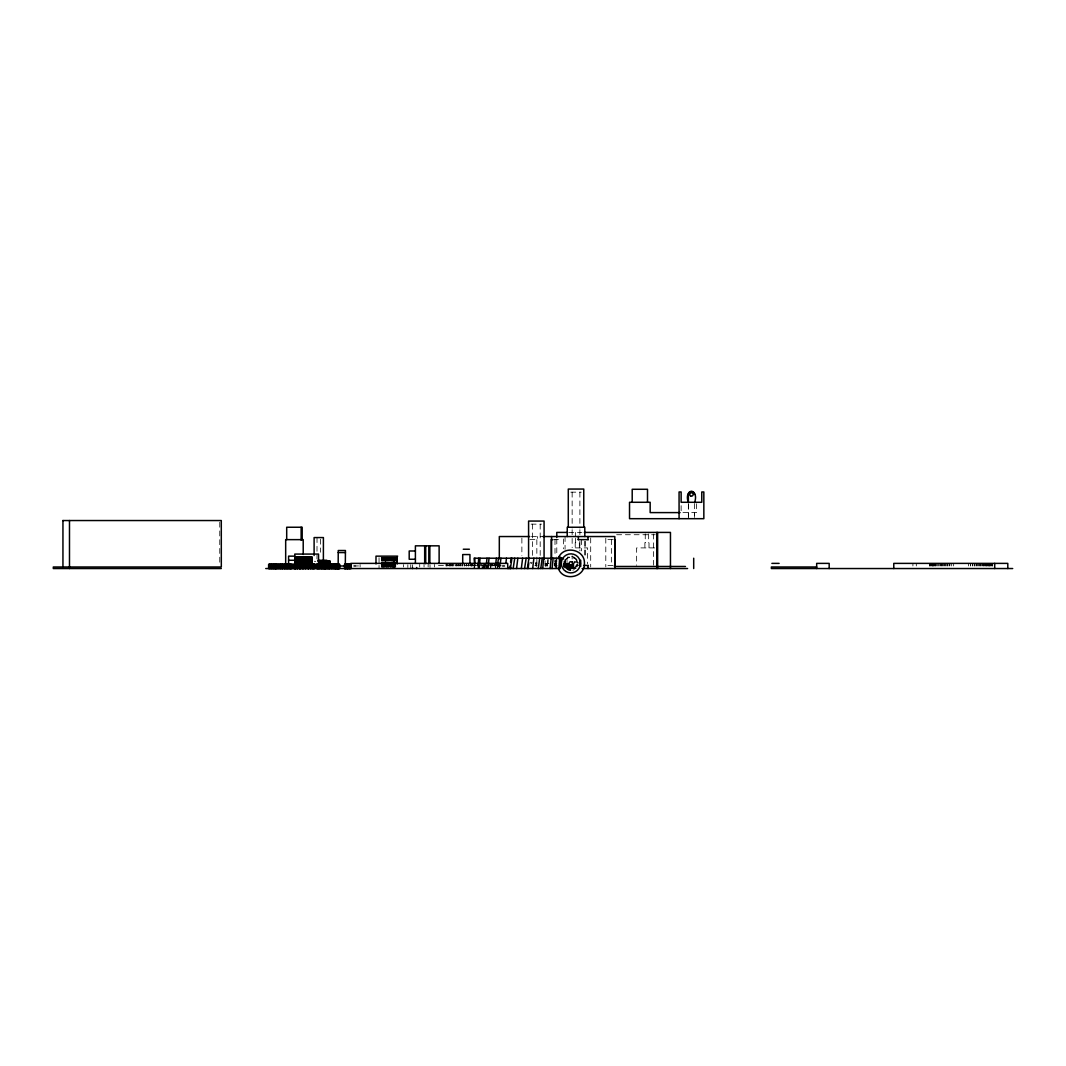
<?xml version="1.0" encoding="UTF-8"?>
<svg xmlns="http://www.w3.org/2000/svg" width="1066" height="1066" viewBox="0 0 1066 1066"><rect width="100%" height="100%" fill="white"/><g stroke="black" fill="none" stroke-linecap="round" stroke-linejoin="round"><path stroke-width="0.75" stroke-dasharray="5 3.75" d="M564.207 560.796L564.367 568.538L564.407 560.796M563.807 568.538L564.021 560.796M474.583 568.538L474.69 564.66M555.386 560.796L555.226 565.953L555.066 560.796M483.218 568.538L483.338 564.66M484.657 568.538L484.83 564.66M478.021 568.538L478.274 564.66M487.722 568.538L487.988 564.66L488.455 568.538M479.274 568.538L479.553 564.66M548.044 563.381L548.35 559.503M490.493 568.538L490.8 564.66M495.317 568.538L495.69 564.66M485.909 568.538L486.309 564.66M499.155 568.538L499.554 564.66M487.882 568.538L488.308 564.66M564.034 561.542L563.954 568.538M497.062 568.538L497.582 564.66M499.554 568.538L500.087 564.66M565.406 560.023C562.368 584.821 592.563 555.479 567.658 557.811M576.999 566.912C580.757 561.049 573.202 553.494 567.339 557.251M566.326 558.824L567.525 557.904M572.709 570.217L574.414 569.51M570.803 492.159L581.236 492.159M531.121 524.152L541.541 524.152M568.738 532.414L581.916 532.414M616.641 534.732L655.23 534.732M531.454 536.544L542.887 536.544M529.869 539.636L537.397 539.636L537.397 536.544M554.213 539.636L558.451 539.636M607.9 539.636L613.137 539.636M575.493 547.897L587.539 547.897L587.539 563.767M654.671 547.897L636.642 547.897L636.642 565.366M314.377 561.316L315.749 561.316M577.612 561.329L574.521 561.329L574.521 565.433L578.678 565.446M529.869 562.342L532.187 562.342M535.478 562.342L537.064 562.342M574.081 562.342L578.158 562.342M530.841 563.381L531.814 563.381M535.612 563.381L537.037 563.381M545.086 563.381L549.03 563.381M556.878 563.381L554.36 563.381L554.36 565.953M438.459 565.446L501.06 565.446M534.852 565.446L537.064 565.446M554.213 565.446L557.185 565.446M607.9 565.446L613.07 565.446M356.737 565.953L358.549 565.953M501.02 565.953L499.954 565.953L500.087 563.381M566.299 568.538L576.173 568.538M570.87 570.457L567.339 569.51M565.873 568.378L564.034 565.207L563.727 560.796M497.236 564.66L497.755 568.538M499.288 564.66L499.688 568.538M486.043 564.66L486.442 568.538M495.437 564.66L495.81 568.538M547.311 559.503L547.631 563.381M490.6 564.66L490.906 568.538M479.367 564.66L479.647 568.538M487.815 564.66L488.068 568.538M478.101 564.66L478.354 568.538M484.71 564.66L484.897 568.538M555.159 563.381L555.319 568.538M483.258 564.66L483.378 568.538M474.61 564.66L474.73 568.538M694.539 512.599L694.552 515.598M992.659 563.381L992.659 565.953M992.393 563.381L992.393 565.953M991.953 563.381L991.953 565.953M991.393 563.381L991.393 565.953M990.66 563.381L990.66 565.953M990.061 563.381L990.061 565.953M989.794 563.381L989.874 565.953M989.554 563.381L989.554 565.953M989.101 563.381L989.101 565.953M988.782 563.381L988.782 565.953M988.502 563.381L988.502 565.953M986.916 563.381L986.916 565.953M986.37 563.381L986.37 565.953M985.983 563.381L985.983 565.953M985.917 563.381L985.917 565.953M984.971 563.381L984.971 565.953M984.811 563.381L984.811 565.953M983.585 563.381L983.585 565.953M983.465 563.381L983.465 565.953M982.572 563.381L982.572 565.953M981.839 563.381L981.839 565.953M980.813 563.381L980.813 565.953M980.12 563.381L980.12 565.953M979.281 563.381L979.281 565.953M978.308 563.381L978.308 565.953M977.655 563.381L977.655 565.953M976.416 563.381L976.416 565.953M975.95 563.381L975.95 565.953M974.444 563.381L974.444 565.953M974.164 563.381L974.164 565.953M968.461 563.381L968.461 565.953M953.657 563.381L953.657 565.953M951.658 563.381L951.698 565.953M947.954 563.381L947.954 565.953M947.674 563.381L947.674 565.953M946.168 563.381L946.168 565.953M945.702 563.381L945.702 565.953M944.463 563.381L944.463 565.953M943.81 563.381L943.81 565.953M942.837 563.381L942.837 565.953M941.998 563.381L941.998 565.953M941.305 563.381L941.305 565.953M940.265 563.381L940.265 565.953M939.866 563.381L939.866 565.953M938.653 563.381L938.52 565.953M937.307 563.381L937.307 565.953M936.188 563.381L936.188 565.953M935.748 563.381L935.748 565.953M935.202 563.381L935.202 565.953M933.616 563.381L933.616 565.953M933.323 563.381L933.323 565.953M933.017 563.381L933.017 565.953M932.563 563.381L932.563 565.953M932.324 563.381L932.244 565.953M932.057 563.381L932.057 565.953M931.444 563.381L931.444 565.953M930.738 563.381L930.738 565.953M930.138 563.381L930.138 565.953M929.739 563.381L929.739 565.953M929.339 563.381L929.445 565.953M916.307 563.381L916.307 565.953M912.909 563.381L912.909 565.953M696.618 503.752L696.618 512.599L681.134 512.599L681.134 503.752M694.552 503.752L694.552 518.689M688.383 504.338L688.383 517.17M688.356 503.752L688.356 518.689M653.458 534.053L653.458 565.246M649.007 547.897L649.021 542.727L644.89 542.727L644.89 547.897M648.648 533.879L648.648 542.727M645.25 533.879L645.25 542.727M611.364 539.636L611.364 565.446M605.794 538.143L605.794 566.939M590.697 537.957L590.697 566.992M585.154 541.341L585.154 557.331M584.888 541.248L584.888 555.759M581.476 539.636L581.476 550.922M579.891 492.159L579.891 528.07M579.891 529.695L579.891 534.599M579.891 541.128L579.891 550.922M579.344 547.897L579.344 542.727L575.214 542.727L575.214 547.897M575.573 532.414L575.573 536.838M575.573 538.303L575.573 542.727M573.828 563.381L573.921 568.538M573.588 563.381L573.588 568.538M573.455 563.381L573.455 568.538M573.268 563.381L573.268 568.538M573.095 563.381L572.948 568.538M572.802 564.66L572.775 568.538M572.669 564.66L572.455 568.538L572.255 564.66M572.149 492.159L572.149 528.07M572.149 529.695L572.149 547.658M572.149 555.812L572.149 559.077M572.175 568.538L572.016 564.66L571.936 568.538M571.722 564.66L571.776 568.538M571.376 568.538L571.349 564.66L571.229 568.538M571.083 564.66L570.896 568.538M570.75 564.66L570.75 568.538M570.457 564.66L570.47 568.538L570.283 564.66M570.083 564.66L570.07 568.538M570.004 564.66L569.95 568.538M569.737 564.66L569.737 568.538M569.51 564.66L569.391 568.538M569.164 564.66L569.164 568.538M568.924 563.381L568.924 568.538M568.724 563.381L568.724 568.538M568.471 563.381L568.471 568.538M568.271 563.381L568.311 568.538M568.138 563.381L568.018 568.538L567.965 563.381M567.738 568.538L567.752 563.381L563.714 563.381L563.714 565.953M567.432 563.381L567.379 568.538L567.325 563.381M567.019 559.01L567.045 568.538M566.766 563.381L566.766 568.538M566.512 563.381L566.512 568.538M566.299 563.381L566.299 567.245M566.113 563.381L566.113 567.245M565.966 563.381L565.966 567.245M565.593 563.381L565.713 567.245M565.446 563.381L565.38 567.245L565.246 563.381M565.06 536.544L565.06 549.336M565.06 558.944L564.993 567.245M564.793 565.953L564.687 563.381L564.66 565.953M564.34 563.381L564.34 565.953M564.007 563.381L564.007 565.953M563.381 538.983L563.381 548.83M556.785 538.983L556.785 555.399M556.785 557.038L556.785 566.899M556.159 563.381L556.159 565.953M555.932 563.381L555.932 565.953M555.586 563.381L555.746 565.953M555.453 563.381L555.453 565.953M555 539.636L555 555.759M555 557.371L555.04 565.953M554.88 563.381L554.88 565.953M547.404 563.381L547.404 565.953M547.151 565.953L547.164 563.381L547.071 565.953M546.565 563.381L546.565 565.953M545.792 563.381L545.645 565.953M545.539 563.381L545.419 565.953M545.272 563.381L545.272 565.953M545.099 560.796L545.099 566.992M540.195 524.152L540.195 555.386M536.838 539.636L536.838 562.342M536.838 563.381L536.771 565.953M536.571 563.381L536.611 565.953M536.305 563.381L536.465 565.953M536.145 563.381L536.145 565.953M535.852 563.381L535.998 565.953M532.454 524.152L532.454 555.386M521.874 538.143L521.874 555.732M499.328 563.381L499.328 565.953M498.995 563.381L498.995 565.953M498.462 563.381L498.408 566.992M497.822 564.407L497.822 566.992M497.436 563.381L497.436 565.953M496.743 563.381L496.743 565.953M495.903 563.381L495.903 565.953M495.477 563.381L495.397 565.953L495.317 563.381M494.93 563.381L494.93 565.953M494.278 563.381L494.278 565.953M493.038 563.381L493.038 565.953M492.572 563.381L492.572 565.953M491.066 563.381L491.066 565.953M490.786 563.381L490.786 565.953M489.067 563.381L489.067 565.953M488.828 565.953L488.761 563.381L488.721 565.953M485.083 563.381L485.083 565.953M484.817 563.381L484.803 565.953M484.684 563.381L484.684 565.953M481.112 563.381L481.139 565.953M480.846 563.381L480.833 565.953M475.156 563.381L475.156 565.953M472.998 563.381L473.051 565.953M472.598 563.381L472.691 565.953M471.652 563.381L471.745 565.953M471.558 563.381L471.545 565.953M470.279 563.381L470.279 565.953M468.32 563.381L468.32 565.953M468.28 563.381L468.28 565.953M466.415 563.381L466.415 565.953M466.282 563.381L466.282 565.953M464.576 563.381L464.576 565.953M464.296 563.381L464.296 565.953M462.791 563.381L462.791 565.953M462.324 563.381L462.324 565.953M461.085 563.381L461.085 565.953M460.432 563.381L460.499 565.953M459.459 563.381L459.459 565.953M458.62 563.381L458.62 565.953M457.927 563.381L457.927 565.953M456.888 563.381L456.888 565.953M456.488 563.381L456.488 565.953M455.275 563.381L455.275 565.953M453.756 563.381L453.756 565.953M452.81 563.381L452.81 565.953M452.37 563.381L452.37 565.953M451.824 563.381L451.824 565.953M450.971 563.381L450.971 565.953M450.238 563.381L450.238 565.953M449.945 563.381L449.945 565.953M449.639 563.381L449.639 565.953M448.866 563.381L448.946 565.953M447.347 563.381L447.347 565.953M446.761 563.381L446.761 565.953M446.348 563.381L446.348 565.953M446.068 563.381L445.961 565.953M434.328 564.407L434.408 566.992M430.024 564.753L430.024 567.498M428.132 564.407L428.132 566.992M424.041 564.407L424.041 566.992M419.711 564.407L419.711 566.992M412.529 564.753L412.529 567.498M410.743 564.66L410.743 568.538M407.838 564.753L407.838 567.498M403.454 564.58L403.454 566.992M395.726 557.185L395.726 560.45M395.699 562.088L395.726 566.992M395.593 557.185L395.566 560.45M395.593 562.088L395.566 566.992M395.273 557.185L395.406 560.45M395.273 562.088L395.273 566.992M395.02 557.185L395.1 560.45M395.1 562.088L395.02 566.992M394.953 557.185L394.82 560.45M394.953 562.088L394.82 566.992M394.567 557.185L394.62 568.538M394.407 557.185L394.46 560.45M394.34 562.088L394.487 566.992M394.247 557.185L394.233 560.45M394.233 562.088L394.22 566.992M394.1 557.185L394.1 560.45M394.1 562.088L394.1 566.992M393.86 557.185L393.754 560.45M393.754 562.088L393.754 566.992M393.634 557.185L393.541 560.45M393.541 562.088L393.634 566.992M393.274 557.185L393.434 568.538M393.087 557.185L393.207 560.45M393.141 562.088L393.008 566.992M392.901 557.185L392.954 560.45M392.914 562.088L392.901 566.992M392.661 557.185L392.568 560.45M392.674 562.088L392.661 566.992M392.395 557.185L392.395 560.45M392.475 562.088L392.341 566.992M392.275 557.185L392.261 560.45M392.275 562.088L392.301 566.992M392.061 557.185L392.061 560.45M392.061 562.088L392.061 566.992M391.702 557.185L391.702 560.45M391.888 562.088L391.888 566.992M391.542 557.185L391.542 560.45M391.542 562.088L391.542 566.992M391.382 557.185L391.382 560.45M391.382 562.088L391.235 566.992M391.115 557.185L391.115 560.45M391.115 562.088L391.115 566.992M390.889 557.185L390.796 560.45M390.995 562.088L390.796 566.992M390.649 557.185L390.649 560.45M390.649 566.992L390.649 562.088L390.423 566.992M390.369 557.185L390.423 560.45M390.223 557.185L390.276 560.45M390.329 562.088L390.223 566.992M389.943 557.185L390.089 560.45M389.943 562.088L389.943 566.992L389.783 562.088M389.783 557.185L389.876 560.45M389.25 557.185L389.25 560.45M389.423 562.088L389.25 566.992M389.077 557.185L389.077 560.45M389.077 562.088L389.077 566.992M388.637 557.185L388.717 560.45M388.637 562.088L388.637 566.992M388.49 557.185L388.557 560.45M388.41 562.088L388.344 566.992M388.184 560.45L388.144 557.185L388.077 560.45M388.184 562.088L388.29 566.992M388.077 562.088L388.037 566.992M387.704 557.185L387.851 560.45M387.704 562.088L387.851 566.992M387.504 557.185L387.611 560.45M387.611 562.088L387.504 566.992M387.264 557.185L387.264 560.45M387.398 562.088L387.264 566.992M387.118 557.185L387.118 560.45M387.118 562.088L387.118 566.992M386.971 557.185L386.971 560.45M386.798 562.088L386.798 566.992M386.612 557.185L386.612 560.45M386.612 562.088L386.612 566.992M386.438 557.185L386.438 560.45M386.438 562.088L386.438 566.992M386.238 557.185L386.212 560.45M386.198 562.088L386.252 566.992M386.105 557.185L386.025 560.45M386.119 562.088L385.945 566.992L385.719 562.088M385.719 557.185L385.839 560.45M385.559 562.088L385.466 566.992L385.412 562.088M385.226 557.185L385.226 566.992M384.866 557.185L384.866 560.45M384.866 562.088L384.973 566.992M384.759 557.185L384.639 560.45M384.759 562.088L384.639 566.992M384.413 557.185L384.413 560.45M384.413 562.088L384.413 566.992M384.28 560.45L384.16 557.185L383.933 560.45M384.253 566.992L384.16 562.088L383.933 566.992M383.827 557.185L383.68 560.45M383.68 562.088L383.68 566.992M383.547 557.185L383.48 560.45L383.24 557.185M383.48 562.088L383.48 566.992M383.24 562.088L383.24 566.992M383.067 557.185L383.094 560.45M383.067 562.088L383.094 566.992M382.907 557.185L382.801 560.45L382.667 557.185M382.801 562.088L382.907 566.992M382.667 562.088L382.787 566.992M382.494 557.185L382.494 560.45M382.428 562.088L382.494 566.992M382.294 557.185L382.228 560.45M382.294 562.088L382.228 566.992M382.081 557.185L382.081 560.45M381.961 562.088L382.028 566.992M381.841 557.185L381.815 560.45M381.721 562.088L381.815 566.992M381.615 557.185L381.615 560.45M381.615 562.088L381.615 566.992M381.268 557.185L381.375 560.45M381.268 562.088L381.375 566.992M379.043 557.705L379.043 563.887M379.043 565.446L379.043 568.538M360.095 564.58L360.095 566.992M320.493 539.196L320.493 552.241M317.028 537.57L316.975 558.904M219.769 522.193L219.769 565.326M556.332 563.381L556.332 565.953L556.359 559.503L556.332 568.538L556.332 563.381M482.232 564.66L482.205 568.538L482.218 564.66M474.237 564.66L474.17 568.538L474.183 564.66M987.769 565.953L987.769 563.381L987.649 565.953M972.445 565.953L972.445 563.381L972.312 565.953M970.46 565.953L970.46 563.381L970.406 565.953M949.806 565.953L949.806 563.381L949.673 565.953M934.469 565.953L934.469 563.381L934.349 565.953M546.032 565.953L546.058 563.381L545.952 565.953M491.413 565.953L491.439 563.381L491.333 565.953M477.888 565.953L477.888 563.381L477.821 565.953M471.239 565.953L471.239 563.381L471.172 565.953M385.466 560.45L385.506 557.185L385.439 560.45M566.326 567.925A6.436 6.436 0 0 0 577.092 565.047A6.436 6.436 0 0 0 569.204 557.158A6.436 6.436 0 0 0 566.326 567.925"/><path stroke-width="1.5" d="M474.73 563.381L474.89 558.211M478.354 563.381L478.701 558.211M559.637 558.211L558.877 568.538M479.647 563.381L480.046 558.211M542.714 568.538L543.7 558.211M495.81 563.381L496.316 558.211M553.161 558.211L552.081 568.538M486.442 563.381L487.002 558.211M551.229 558.211L550.083 568.538M488.455 563.381L489.041 558.211M532.68 568.538L533.879 558.211M505.857 563.381L506.457 558.211M510.081 565.953L509.775 568.538L509.801 567.498M528.136 568.538L528.763 563.381M510.561 562.088L511.027 558.211M516.557 568.538L517.849 558.211M521.327 568.538L522.62 558.211M542.168 558.211L540.782 568.538M497.755 563.381L498.448 558.211M539.689 558.211L538.263 568.538M500.274 563.381L500.993 558.211M528.923 558.211L527.364 568.538M510.387 568.538L511.947 558.211M513.159 568.538L514.731 558.211M524.592 568.538L526.151 558.211M579.837 566.459L579.851 560.29M558.224 558.771C562.368 544.753 585.167 548.79 584.435 563.381C585.167 577.959 562.368 581.996 558.224 567.978M680.068 512.599L650.167 512.599L650.167 502.286L629.526 502.286L629.526 518.689L703.84 518.689L703.84 491.959L701.774 491.959L701.774 502.286L681.134 502.286L681.134 491.959L679.069 491.959L679.069 518.689M62.867 520.541L221.288 520.541L221.315 566.992L53.3 566.992L53.3 568.538L221.288 568.538M566.779 532.414L556.785 532.414L556.785 537.331M584.341 532.414L670.461 532.414L670.461 568.538M529.709 536.544L499.314 536.544L499.314 558.944M542.887 536.544L614.802 536.544L614.802 568.538M552.974 539.636L551.189 539.636L551.189 558.984M578.078 539.636L588.312 539.636M614.336 539.636L615.175 539.636L615.175 565.446L614.402 565.446M463.27 549.23L469.386 549.23M415.394 550.989L409.197 550.989L409.197 559.25L415.394 559.25M338.228 552.574L345.451 552.574M294.789 556.146L288.593 556.146L288.593 568.538M397.658 556.146L375.992 556.146L375.992 563.887M312.138 557.185L296.175 557.185L296.175 563.714M288.593 560.276L294.789 560.276M317.961 560.276L326.836 560.276M317.961 561.316L330.18 561.316L330.18 564.207L329.967 561.316M771.891 563.381L779.113 563.381M583.622 565.446L588.299 565.446M339.281 565.993L344.971 565.993M354.005 565.953L355.871 565.953M502.632 565.953L504.498 565.953M614.429 566.472L685.451 566.472M816.676 566.992L771.371 566.992L771.371 568.538L1012.7 568.538M265.74 568.538L560.183 568.538L560.836 558.211L474.077 558.211L474.583 563.381M582.116 568.538L687.583 568.538M559.13 556.599L563.341 559.024M1007.796 568.538L1007.796 563.381L893.774 563.381L893.774 568.538M994.698 563.381L994.698 568.538M829.175 568.538L829.175 563.381L816.676 563.381L816.676 568.538M694.552 502.699C699.602 487.922 683.306 487.908 688.383 502.699L688.356 494.437A3.091 3.091 0 0 1 691.461 491.333A3.091 3.091 0 0 1 694.552 494.437M693.7 558.211L693.7 568.538M657.642 532.414L657.642 568.538M656.749 532.414L656.749 568.538M647.502 502.286L647.502 489.281L632.205 489.281L632.205 502.286M588.019 536.544L588.019 539.636M588.019 565.446L588.019 568.538M584.794 536.544L584.794 527.244L567.245 527.244L567.245 536.544M583.755 527.244L583.755 489.054L568.285 489.054L568.285 527.244M580.704 560.29L580.704 566.459M578.358 536.544L578.358 539.636M572.655 561.822L572.655 564.927M551.602 539.636L551.602 558.984M551.562 536.544L551.562 539.636M544.073 559.25L544.073 521.061L528.589 521.061L528.589 559.25M510.694 567.498L510.694 568.538M508.629 567.498L508.629 568.538M507.736 568.538L507.696 563.381L350.807 563.381L350.807 568.538L350.847 564.407M469.946 563.887L469.946 554.56L462.711 554.56L462.711 563.887M439.125 563.381L439.125 545.832L415.394 545.832L415.394 563.381M429.838 545.832L429.838 563.381M428.812 545.832L428.812 563.674M425.707 545.832L425.707 563.674M424.681 545.832L424.681 563.381M416.659 567.498L416.659 568.538M412.529 567.498L412.529 568.538M397.232 563.714L397.072 557.185L397.138 563.714M351.207 568.538L351.207 564.407L344.518 564.407L344.518 568.538M350.514 564.407L350.514 568.538M350.061 564.407L349.954 568.538M349.861 564.407L349.861 568.538M349.661 564.407L349.661 568.538M349.355 564.407L349.355 568.538M349.022 564.407L349.022 568.538M348.689 564.407L348.689 568.538M348.329 564.407L348.329 568.538M347.982 564.407L347.969 568.538M347.716 564.407L347.783 568.538M347.156 564.407L347.156 568.538M346.823 564.407L346.823 568.538M346.463 564.407L346.463 568.538M346.13 564.407L346.13 568.538M345.784 564.407L345.784 568.538M345.637 564.407L345.69 568.538M345.291 568.538L345.437 550.509L338.242 550.509L338.162 568.538M345.078 564.407L345.078 568.538M339.694 568.538L339.694 564.407L268.619 564.407L268.619 568.538M339.428 564.407L339.361 568.538M339.135 564.407L339.161 568.538M338.841 564.407L338.868 568.538M338.002 564.407L337.935 568.538M337.735 564.407L337.762 568.538M337.709 564.407L337.709 568.538M337.482 564.407L337.456 568.538M337.149 564.407L337.149 568.538M336.856 564.407L336.856 568.538M336.563 564.407L336.563 568.538M336.296 564.407L336.296 568.538M335.937 564.407L336.123 568.538M335.737 564.407L335.803 568.538M335.537 564.407L335.537 568.538M334.924 564.407L334.924 568.538M334.617 564.407L334.617 568.538M334.338 564.407L334.338 568.538M334.071 564.407L334.071 568.538M333.578 564.407L333.578 568.538M333.285 564.407L333.285 568.538M333.138 564.407L333.138 568.538M332.539 564.407L332.539 568.538M332.232 564.407L332.232 568.538M331.926 564.407L331.926 568.538M331.646 564.407L331.646 568.538M331.366 564.407L331.366 568.538M331.1 564.407L331.1 568.538M330.633 564.407L330.633 568.538M330.22 564.407L330.22 568.538M329.834 561.316L329.834 564.207M329.86 564.407L329.74 568.538M329.647 561.316L329.647 564.207M329.527 564.407L329.554 568.538M329.434 561.316L329.434 564.207M329.301 568.538L329.301 564.407L329.088 568.538M329.221 561.316L329.221 564.207M329.034 561.316L328.848 564.207M328.834 564.407L329.034 568.538M328.674 561.316L328.674 564.207M328.515 561.316L328.515 564.207M328.555 564.407L328.555 568.538M328.221 561.316L328.355 564.207M328.261 564.407L328.261 568.538M327.968 561.316L327.968 564.207M327.982 564.407L327.982 568.538M327.768 561.316L327.768 564.207M327.728 564.407L327.728 568.538M327.622 561.316L327.515 564.207M327.409 561.316L327.289 564.207M327.475 564.407L327.475 568.538M327.169 564.207L327.169 561.316L326.929 564.207M327.035 564.407L327.035 568.538M326.809 561.316L326.702 564.207M326.649 564.407L326.649 568.538M326.596 561.316L326.396 564.207M326.303 561.316L326.223 564.207M326.316 564.407L326.316 568.538M325.943 564.207L325.956 561.316L325.863 564.207M326.036 564.407L326.036 568.538M325.81 564.407L325.73 568.538M325.57 568.538L325.503 564.407L325.303 568.538M325.223 564.407L325.077 568.538M325.01 561.316L324.837 564.207M324.93 564.407L324.983 568.538M324.65 561.316L324.65 564.207M324.637 564.407L324.784 568.538M324.49 561.316L324.49 564.207M324.53 564.407L324.53 568.538M324.331 564.207L324.184 561.316L324.064 564.207M324.264 564.407L324.264 568.538M323.997 564.407L323.997 568.538M323.744 564.407L323.744 568.538M323.598 561.316L323.598 564.207M323.504 564.407L323.504 568.538M323.384 564.207L323.411 537.57L314.11 537.57L314.11 555.493M323.278 564.407L323.278 568.538M323.225 561.316L323.105 564.207M322.891 561.316L323.038 564.207M322.865 564.407L322.865 568.538M322.731 561.316L322.825 564.207M322.518 564.407L322.518 568.538M322.199 561.316L322.372 564.207M322.225 564.407L322.225 568.538M322.039 561.316L322.039 564.207M321.985 564.407L321.985 568.538M321.785 564.407L321.785 568.538M321.506 561.316L321.666 564.207M321.719 564.407L321.599 568.538M321.292 561.316L321.439 564.207M321.412 564.407L321.412 568.538M321.093 561.316L321.239 564.207M321.013 561.316L321.026 564.207M320.919 564.407L320.866 568.538L320.786 564.407M320.653 561.316L320.799 564.207M320.466 561.316L320.56 564.207M320.413 564.407L320.599 568.538M320.213 561.316L320.346 564.207M320.36 564.407L320.36 568.538M320.08 561.316L320.08 564.207M319.92 561.316L319.747 564.207M319.56 561.316L319.56 564.207M319.72 564.407L319.72 568.538M319.387 561.316L319.387 564.207M319.48 564.407L319.48 568.538M319.24 564.407L319.24 568.538M319.014 564.407L319.014 568.538M318.801 564.407L318.801 568.538M318.601 568.538L318.521 554.08L294.789 554.08L294.736 568.538M318.241 564.407L318.241 568.538M317.948 564.407L317.948 568.538M317.695 564.407L317.695 568.538M317.322 564.407L317.481 568.538M317.148 564.407L317.202 568.538M316.975 564.407L316.975 568.538M316.429 564.407L316.429 568.538M315.816 564.407L315.749 568.538M314.523 564.407L314.523 568.538M314.323 564.407L314.323 568.538M314.11 564.407L314.11 568.538M313.924 564.407L313.737 568.538M313.577 564.407L313.577 568.538M313.284 564.407L313.284 568.538M313.031 564.407L313.031 568.538M312.831 564.407L312.658 568.538M312.538 564.407L312.485 568.538M312.351 564.407L312.311 568.538M312.138 563.714L312.045 557.185L311.792 563.714M311.592 557.185L311.592 563.714M311.645 564.407L311.645 568.538M311.379 557.185L311.379 563.714M311.179 557.185L311.179 563.714M311.072 564.407L311.072 568.538M310.979 557.185L310.979 563.714M311.019 564.407L310.926 568.538M310.792 557.185L310.632 563.714M310.646 564.407L310.832 568.538M310.459 557.185L310.459 563.714M310.512 564.407L310.433 568.538M310.166 557.185L310.313 563.714M310.353 564.407L310.353 568.538M309.926 557.185L309.726 563.714M309.58 557.185L309.58 563.714M309.473 557.185L309.367 563.714M309.247 557.185L309.127 563.714M309.087 564.407L309.087 568.538M309.007 563.714L308.887 557.185L308.647 563.714M308.913 564.407L308.913 568.538M308.74 564.407L308.74 568.538M308.54 557.185L308.447 563.714M308.594 564.407L308.447 568.538M308.261 557.185L308.181 563.714L307.981 557.185M308.314 564.407L308.314 568.538M308.087 564.407L308.087 568.538M307.861 557.185L307.901 563.714M307.901 564.407L307.741 568.538M307.568 557.185L307.688 563.714M307.514 564.407L307.261 568.538M306.968 557.185L306.968 563.714M306.795 557.185L306.795 563.714M306.675 564.407L306.675 568.538M306.435 557.185L306.608 563.714M306.288 557.185L306.288 563.714M306.142 557.185L306.009 563.714M306.089 564.407L305.955 568.538L305.729 564.407M305.556 557.185L305.556 563.714M305.516 564.407L305.649 568.538M305.329 557.185L305.329 563.714L305.129 557.185M305.369 568.538L305.369 564.407L305.169 568.538M304.996 563.714L304.849 557.185L304.689 563.714M305.049 564.407L304.929 568.538M304.796 564.407L304.796 568.538M304.33 557.185L304.33 563.714M304.156 557.185L303.983 563.714M303.623 557.185L303.543 563.714M303.517 564.407L303.517 568.538M303.464 557.185L303.317 563.714M303.384 568.538L303.384 564.407L303.144 568.538M303.21 554.467L303.21 539.636L285.675 539.636L285.675 564.354M303.077 557.185L303.13 563.714M302.971 557.185L302.944 563.714M302.944 564.407L303.037 568.538M302.757 557.185L302.757 563.714M302.797 568.538L302.664 564.407L302.424 568.538M302.611 557.185L302.517 563.714M302.184 539.636L302.184 527.244L286.701 527.244L286.701 539.636M302.304 557.185L302.304 563.714M302.358 564.407L302.384 568.538M302.024 557.185L302.171 563.714M301.878 557.185L301.878 563.714M301.705 557.185L301.518 563.714M301.638 564.407L301.638 568.538M301.345 557.185L301.345 563.714M301.145 527.244L301.145 540.169M301.132 557.185L301.065 563.714M300.932 557.185L301.025 563.714M301.052 564.407L300.998 568.538M300.745 557.185L300.745 563.714M300.679 564.407L300.772 568.538M300.505 557.185L300.452 563.714M300.412 564.407L300.572 568.538M300.332 557.185L300.372 563.714M300.226 564.407L300.226 568.538M300.132 557.185L299.972 563.714M299.999 564.407L299.999 568.538M299.866 557.185L299.773 563.714M299.866 564.407L299.866 568.538M299.666 557.185L299.546 563.714M299.733 564.407L299.573 568.538M299.426 557.185L299.306 563.714M299.399 564.407L299.399 568.538M299.186 557.185L299.066 563.714M299.24 564.407L299.24 568.538M298.946 557.185L298.946 563.714M298.84 557.185L298.733 563.714M298.587 557.185L298.587 563.714M298.387 557.185L298.387 563.714M298 557.185L298.147 563.714M297.96 564.407L297.96 568.538M297.854 557.185L297.854 563.714M297.88 564.407L297.8 568.538M297.521 557.185L297.694 563.714M297.734 568.538L297.534 564.407L297.441 568.538M297.334 557.185L297.334 563.714M297.134 557.185L297.134 563.714M297.241 564.407L297.241 568.538M296.868 563.714L296.868 557.185L296.721 563.714M296.668 564.407L296.668 568.538M296.508 557.185L296.521 563.714M296.281 557.185L296.388 563.714M296.095 568.538L295.962 564.407L295.868 568.538M295.655 564.407L295.655 568.538M295.482 564.407L295.482 568.538M295.282 564.407L295.282 568.538M295.042 564.407L295.042 568.538M294.576 564.407L294.576 568.538M294.389 564.407L294.203 568.538M293.989 564.407L293.989 568.538M293.79 564.407L293.79 568.538M292.444 564.407L292.497 568.538M291.884 564.407L291.884 568.538M291.338 568.538L291.338 564.407L291.205 568.538M290.991 564.407L291.058 568.538M290.831 564.407L290.831 568.538M290.618 564.407L290.618 568.538M290.365 564.407L290.365 568.538M290.072 564.407L290.072 568.538M289.712 564.407L289.712 568.538M289.299 564.407L289.512 568.538M289.073 564.407L289.073 568.538M288.833 564.407L288.833 568.538M287.98 564.407L288.007 568.538M287.807 564.407L287.9 568.538M286.901 564.407L286.901 568.538L286.727 564.407M286.527 564.407L286.594 568.538M286.328 564.407L286.328 568.538M286.088 564.407L286.088 568.538M285.795 564.407L285.795 568.538M285.448 564.407L285.448 568.538M285.035 564.407L285.035 568.538M284.809 564.407L284.809 568.538M284.569 564.407L284.569 568.538M284.329 564.407L284.329 568.538M284.049 564.407L284.049 568.538M283.783 564.407L283.783 568.538M283.01 564.407L282.943 568.538M282.836 564.407L282.65 568.538M282.583 564.407L282.503 568.538M282.277 564.407L282.277 568.538M281.997 564.407L281.997 568.538M281.664 564.407L281.664 568.538M281.277 564.407L281.277 568.538M280.838 564.407L280.838 568.538M280.598 564.407L280.598 568.538M280.331 564.407L280.331 568.538M280.052 564.407L280.052 568.538M279.758 564.407L279.758 568.538M279.479 564.407L279.479 568.538M278.679 564.407L278.679 568.538M278.453 564.407L278.572 568.538M278.106 564.407L278.106 568.538M277.68 564.407L277.68 568.538M277.213 564.407L277.213 568.538M276.947 564.407L276.947 568.538M276.667 564.407L276.667 568.538M276.387 564.407L276.387 568.538M276.081 564.407L276.081 568.538M275.788 564.407L275.788 568.538M275.548 568.538L275.548 564.407L275.334 568.538M275.175 564.407L275.175 568.538M275.028 564.407L275.028 568.538M274.735 564.407L274.735 568.538M274.242 564.407L274.242 568.538M273.975 564.407L273.975 568.538M273.696 564.407L273.696 568.538M273.402 564.407L273.402 568.538M273.083 564.407L273.083 568.538M272.776 564.407L272.776 568.538M272.203 564.407L272.376 568.538M272.017 564.407L272.017 568.538M271.75 564.407L271.75 568.538M271.457 564.407L271.457 568.538M271.164 564.407L271.164 568.538M270.857 564.407L270.857 568.538M270.551 564.407L270.551 568.538M270.031 564.407L270.151 568.538M269.751 564.407L269.751 568.538M269.445 564.407L269.445 568.538M269.152 564.407L269.152 568.538M268.952 564.407L268.952 568.538M69.49 520.541L69.49 568.538M62.947 520.541L62.947 566.992M347.489 568.538L347.489 564.407L347.476 568.538M344.824 568.538L344.824 564.407L344.798 568.538M338.602 568.538L338.602 564.407L338.602 568.538M335.35 568.538L335.364 564.407L335.23 568.538M287.527 568.538L287.554 564.407L287.447 568.538M690.608 495.917A1.706 1.706 0 0 0 693.167 494.437A1.706 1.706 0 0 0 690.608 492.958A1.706 1.706 0 0 0 690.608 495.917M565.846 571.469A9.527 9.527 0 0 0 580.397 563.687A9.527 9.527 0 0 0 566.379 554.973A9.527 9.527 0 0 0 565.846 571.469M569.87 564.753A1.706 1.706 0 0 0 572.562 563.554A1.706 1.706 0 0 0 570.177 561.822A1.706 1.706 0 0 0 569.87 564.753"/></g></svg>
